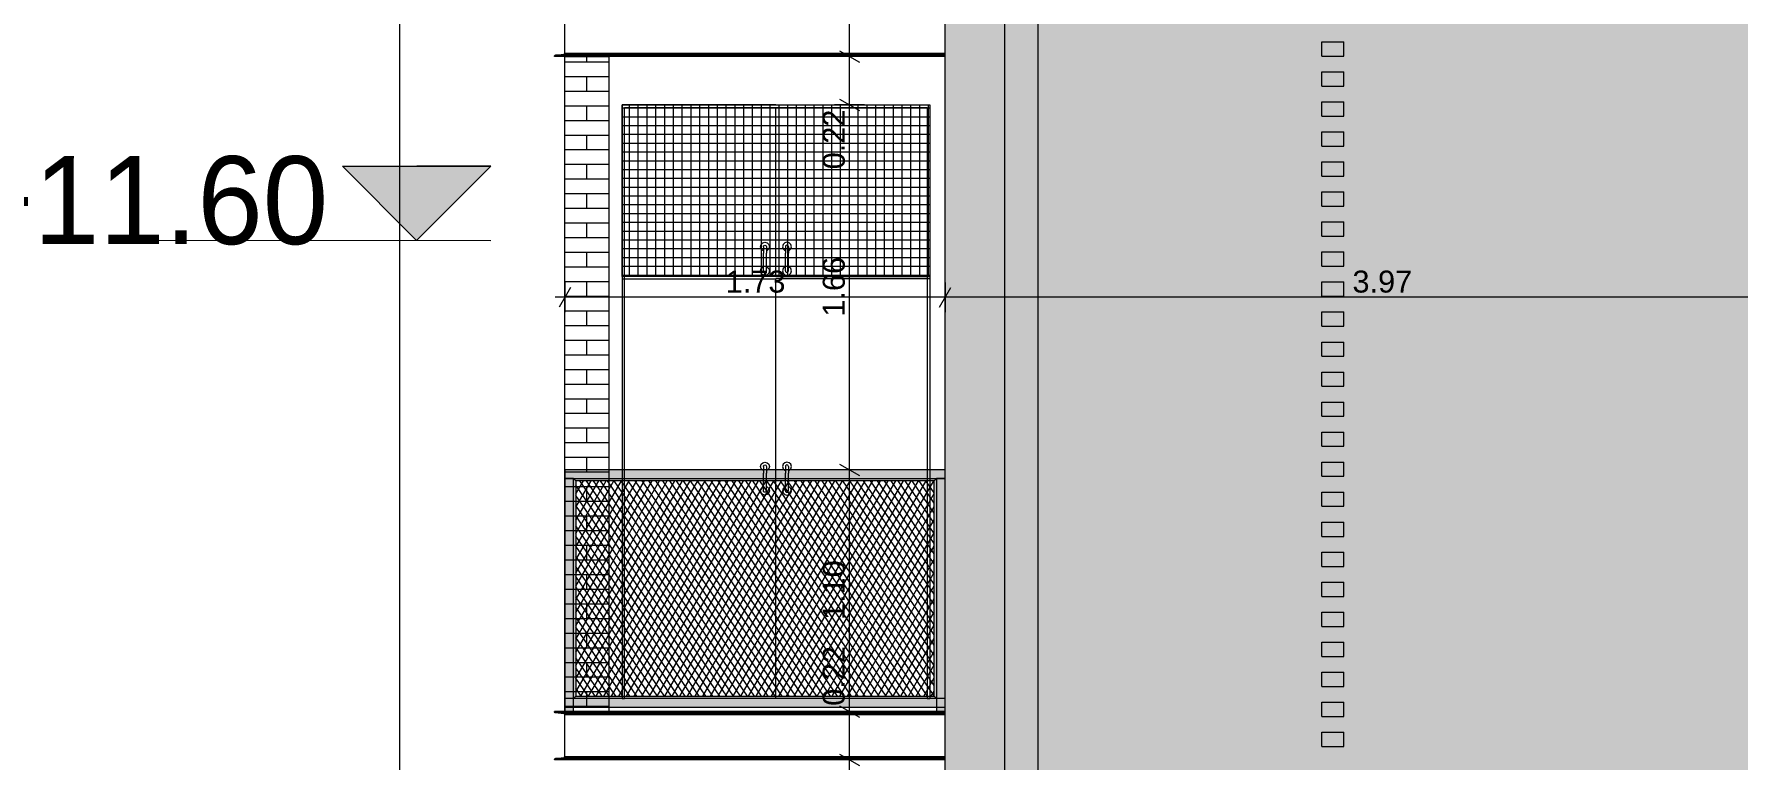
# Model space of a CAD drawing. Header units: millimetres. Extents: x 475206255 to 476720147, y 4620882299 to 4621447368.
# Drawn here: x 475420228 to 475427976, y 4621089827 to 4621093129 of the extents above; entities that cross this region are included whole.
import ezdxf

# ---------------------------------------------------------------- set-up
doc = ezdxf.new("R2010")
doc.units = ezdxf.units.MM
doc.header["$MEASUREMENT"] = 0
doc.set_wipeout_variables(frame=1)
doc.linetypes.add('Wipeout_Contour', pattern=[1000, 0, -1000])
for name, color, linetype, lineweight in [('0_Pen_No__1_Pen_No__250', 7, 'Continuous', 0), ('0_Pen_No__250_Pen_No__142', 142, 'Continuous', 0), ('Dimensioning - General_Pen_No__142', 142, 'Continuous', 0), ('New_2D Drafting - General_Pen_No__250', 7, 'Continuous', 0), ('New_2D Drafting - General_Pen_No__30_Pen_No__9_Pen_No__9_Pen_No__253', 252, 'Continuous', 0), ('New_2D Drafting - General_Pen_No__30_Pen_No__9_Pen_No__9_Pen_No__255', 255, 'Continuous', 0), ('New_2D Drafting - General_Pen_No__30_Pen_No__9_Pen_No__9_Pen_No__7', 7, 'Continuous', 0), ('New_2D Drafting - General_Pen_No__4', 7, 'Continuous', 0), ('New_2D Drafting - General_Pen_No__7', 7, 'Continuous', 0), ('New_reg_nak_Pen_No__7', 7, 'Continuous', 0), ('New_Structural - Bearing_Pen_No__1', 1, 'Continuous', 0), ('New_Structural - Bearing_Pen_No__250', 7, 'Continuous', 0), ('Structural - Bearing_Pen_No__7', 7, 'Continuous', 0), ('zoma_Pen_No__1_Pen_No__142', 142, 'Continuous', 0)]:
    doc.layers.add(name, color=color, linetype=linetype, lineweight=lineweight)
doc.layers.add('Dimensioning - General', color=7, linetype='Continuous')
doc.layers.add('New_2D Drafting - General_Pen_No__30_Pen_No__9_Pen_No__9', color=7, linetype='Continuous')
doc.layers.add('New_2D Drafting - General_Pen_No__254', color=7, linetype='Continuous', lineweight=0, true_color=0xcccccc)
doc.layers.add('New_2D Drafting - General_Pen_No__30_Pen_No__9_Pen_No__9_Pen_No__254', color=7, linetype='Continuous', lineweight=0, true_color=0xcccccc)
doc.styles.add('GENERATED_STYLE_2', font='arial.ttf')
doc.styles.add('GENERATED_STYLE_4', font='ACADMTAV.TTF')
doc.dimstyles.new('GENERATED_STYLE__1', dxfattribs={"dimtxt": 100, "dimasz": 68.640772, "dimexe": 0.18, "dimexo": 0.0625, "dimgap": 0, "dimtad": 1, "dimlfac": 0.001, "dimzin": 0, "dimdsep": 46, "dimtxsty": 'GENERATED_STYLE_2', "dimblk": 'ARROWHEAD_2', "dimblk1": 'ARROWHEAD_2', "dimblk2": 'ARROWHEAD_2', "dimcen": 0.09, "dimse1": 1, "dimse2": 1, "dimclrd": 142, "dimclre": 142, "dimclrt": 142, "dimadec": 0, "dimazin": 0, "dimtfac": 1, "dimtdec": 4, "dimtmove": 0, "dimatfit": 3, "dimfxl": 1, "dimtolj": 1, "dimtzin": 0, "dimarcsym": 0})
doc.dimstyles.new('GENERATED_STYLE__18', dxfattribs={"dimtxt": 100, "dimasz": 68.640772, "dimexe": 0.18, "dimexo": 0.0625, "dimgap": 0, "dimtad": 1, "dimtih": 1, "dimtoh": 1, "dimlfac": 0.001, "dimzin": 0, "dimdsep": 46, "dimtxsty": 'GENERATED_STYLE_2', "dimblk": 'ARROWHEAD_2', "dimblk1": 'ARROWHEAD_2', "dimblk2": 'ARROWHEAD_2', "dimcen": 0.09, "dimse1": 1, "dimse2": 1, "dimclrd": 142, "dimclre": 142, "dimclrt": 142, "dimadec": 0, "dimazin": 0, "dimtfac": 1, "dimtdec": 4, "dimtmove": 0, "dimatfit": 3, "dimfxl": 1, "dimtolj": 1, "dimtzin": 0, "dimarcsym": 0})

# ---------------------------------------------------------------- blocks, each defined once
blk = doc.blocks.new('*D2096', base_point=(475826095.8, 4621095193.2))
at = {"layer": 'Dimensioning - General_Pen_No__142', "color": 142, "linetype": 'Continuous', "lineweight": 0, "transparency": 16777216}
for p, q in [((475424397.4, 4621084968.4), (475424345.3, 4621084878.1)), ((475424371.4, 4621084991), (475424371.4, 4621084855.5)), ((475428316.1, 4621084878.1), (475428368.2, 4621084968.4)), ((475428342.1, 4621084991), (475428342.1, 4621084855.5)), ((475424371.4, 4621084923.2), (475424327.2, 4621084923.2)), ((475428342.1, 4621084923.2), (475424371.4, 4621084923.2))]:
    blk.add_line(p, q, dxfattribs=at)
at = {"layer": 'Dimensioning - General_Pen_No__142', "color": 142, "lineweight": 0, "transparency": 16777216, "insert": (475426223.3, 4621084943.2), "char_height": 100, "attachment_point": 7, "style": 'GENERATED_STYLE_2'}
blk.add_mtext('\\A1;{\\pql;\\fArial|b0|i0|c204|p0;\\W1.000000;3.97}', dxfattribs=at)
blk = doc.blocks.new('ARROWHEAD_2')
at = {"color": 0, "linetype": 'Continuous', "lineweight": 0}
for p, q in [((0, 0), (-1, 0)), ((-0.38, -0.66), (0.38, 0.66))]:
    blk.add_line(p, q, dxfattribs=at)
blk = doc.blocks.new('*D2115', base_point=(475826095.8, 4621095193.2))
at = {"layer": 'Dimensioning - General_Pen_No__142', "color": 142, "linetype": 'Continuous', "lineweight": 0, "transparency": 16777216}
for p, q in [((475423890.8, 4621089853.1), (475423981.1, 4621089801)), ((475424003.7, 4621089827), (475423868.2, 4621089827)), ((475423935.9, 4621089607.1), (475423935.9, 4621089827)), ((475424003.7, 4621089607.1), (475423868.2, 4621089607.1)), ((475423890.8, 4621089633.1), (475423981.1, 4621089581))]:
    blk.add_line(p, q, dxfattribs=at)
blk = doc.blocks.new('*D2116', base_point=(475826095.8, 4621095193.2))
at = {"layer": 'Dimensioning - General_Pen_No__142', "color": 142, "linetype": 'Continuous', "lineweight": 0, "transparency": 16777216}
for p, q in [((475423890.8, 4621090073.1), (475423981.1, 4621090021)), ((475424003.7, 4621090047), (475423868.2, 4621090047)), ((475423935.9, 4621089827), (475423935.9, 4621090047)), ((475423890.8, 4621089853.1), (475423981.1, 4621089801)), ((475424003.7, 4621089827), (475423868.2, 4621089827))]:
    blk.add_line(p, q, dxfattribs=at)
blk = doc.blocks.new('*D2117', base_point=(475826095.8, 4621095193.2))
at = {"layer": 'Dimensioning - General_Pen_No__142', "color": 142, "linetype": 'Continuous', "lineweight": 0, "transparency": 16777216}
for p, q in [((475423890.8, 4621091173.1), (475423981.1, 4621091121)), ((475424003.7, 4621091147.1), (475423868.2, 4621091147.1)), ((475423935.9, 4621090047), (475423935.9, 4621091147.1)), ((475423890.8, 4621090073.1), (475423981.1, 4621090021)), ((475424003.7, 4621090047), (475423868.2, 4621090047))]:
    blk.add_line(p, q, dxfattribs=at)
at = {"layer": 'Dimensioning - General_Pen_No__142', "color": 142, "lineweight": 0, "transparency": 16777216, "char_height": 100, "attachment_point": 7, "rotation": 90, "style": 'GENERATED_STYLE_2'}
for s, insert in [('\\A1;{\\pql;\\fArial|b0|i0|c204|p0;\\W1.000000;1.10}', (475423915.9, 4621090463.6)), ('\\A1;{\\pql;\\fArial|b0|i0|c204|p0;\\W1.000000;0.22}', (475423915.9, 4621090073.2))]:
    blk.add_mtext(s, dxfattribs=dict(at, insert=insert))
blk = doc.blocks.new('*D2118', base_point=(475826095.8, 4621095193.2))
at = {"layer": 'Dimensioning - General_Pen_No__142', "color": 142, "linetype": 'Continuous', "lineweight": 0, "transparency": 16777216}
for p, q in [((475424003.7, 4621092807.1), (475423868.2, 4621092807.1)), ((475423890.8, 4621092833.1), (475423981.1, 4621092781)), ((475423935.9, 4621091147.1), (475423935.9, 4621092807.1)), ((475423890.8, 4621091173.1), (475423981.1, 4621091121)), ((475424003.7, 4621091147.1), (475423868.2, 4621091147.1))]:
    blk.add_line(p, q, dxfattribs=at)
at = {"layer": 'Dimensioning - General_Pen_No__142', "color": 142, "lineweight": 0, "transparency": 16777216, "char_height": 100, "attachment_point": 7, "rotation": 90, "style": 'GENERATED_STYLE_2'}
for s, insert in [('\\A1;{\\pql;\\fArial|b0|i0|c204|p0;\\W1.000000;0.22}', (475423915.9, 4621092514)), ('\\A1;{\\pql;\\fArial|b0|i0|c204|p0;\\W1.000000;1.66}', (475423915.9, 4621091843.6))]:
    blk.add_mtext(s, dxfattribs=dict(at, insert=insert))
blk = doc.blocks.new('*D2119', base_point=(475826095.8, 4621095193.2))
at = {"layer": 'Dimensioning - General_Pen_No__142', "color": 142, "linetype": 'Continuous', "lineweight": 0, "transparency": 16777216}
for p, q in [((475424003.7, 4621093027), (475423868.2, 4621093027)), ((475423890.8, 4621093053.1), (475423981.1, 4621093001)), ((475423935.9, 4621092807.1), (475423935.9, 4621093027)), ((475424003.7, 4621092807.1), (475423868.2, 4621092807.1)), ((475423890.8, 4621092833.1), (475423981.1, 4621092781))]:
    blk.add_line(p, q, dxfattribs=at)
blk = doc.blocks.new('*D2120', base_point=(475826095.8, 4621095193.2))
at = {"layer": 'Dimensioning - General_Pen_No__142', "color": 142, "linetype": 'Continuous', "lineweight": 0, "transparency": 16777216}
for p, q in [((475424003.7, 4621094347.1), (475423868.2, 4621094347.1)), ((475423890.8, 4621094373.1), (475423981.1, 4621094321)), ((475423935.9, 4621093027), (475423935.9, 4621094347.1)), ((475424003.7, 4621093027), (475423868.2, 4621093027)), ((475423890.8, 4621093053.1), (475423981.1, 4621093001))]:
    blk.add_line(p, q, dxfattribs=at)
at = {"layer": 'Dimensioning - General_Pen_No__142', "color": 142, "lineweight": 0, "transparency": 16777216, "insert": (475423915.9, 4621093553.6), "char_height": 100, "attachment_point": 7, "rotation": 90, "style": 'GENERATED_STYLE_2'}
blk.add_mtext('\\A1;{\\pql;\\fArial|b0|i0|c204|p0;\\W1.000000;1.32}', dxfattribs=at)
blk = doc.blocks.new('*D2254', base_point=(475826095.8, 4621095193.2))
at = {"layer": 'Dimensioning - General_Pen_No__142', "color": 142, "linetype": 'Continuous', "lineweight": 0, "transparency": 16777216}
for p, q in [((475424345.3, 4621091886.8), (475424397.4, 4621091977.1)), ((475424371.4, 4621091999.6), (475424371.4, 4621091864.2)), ((475428342.1, 4621091931.9), (475424371.4, 4621091931.9)), ((475428316.1, 4621091886.8), (475428368.2, 4621091977.1)), ((475428342.1, 4621091999.6), (475428342.1, 4621091864.2))]:
    blk.add_line(p, q, dxfattribs=at)
at = {"layer": 'Dimensioning - General_Pen_No__142', "color": 142, "lineweight": 0, "transparency": 16777216, "insert": (475426223.3, 4621091951.9), "char_height": 100, "attachment_point": 7, "style": 'GENERATED_STYLE_2'}
blk.add_mtext('\\A1;{\\pql;\\fArial|b0|i0|c204|p0;\\W1.000000;3.97}', dxfattribs=at)
blk = doc.blocks.new('*D2255', base_point=(475826095.8, 4621095193.2))
at = {"layer": 'Dimensioning - General_Pen_No__142', "color": 142, "linetype": 'Continuous', "lineweight": 0, "transparency": 16777216}
for p, q in [((475422641.7, 4621091931.9), (475422597.5, 4621091931.9)), ((475422667.8, 4621091977.1), (475422615.6, 4621091886.8)), ((475422641.7, 4621091999.6), (475422641.7, 4621091864.2)), ((475424371.4, 4621091931.9), (475422641.7, 4621091931.9)), ((475424345.3, 4621091886.8), (475424397.4, 4621091977.1)), ((475424371.4, 4621091999.6), (475424371.4, 4621091864.2))]:
    blk.add_line(p, q, dxfattribs=at)
at = {"layer": 'Dimensioning - General_Pen_No__142', "color": 142, "lineweight": 0, "transparency": 16777216, "insert": (475423373.1, 4621091951.9), "char_height": 100, "attachment_point": 7, "style": 'GENERATED_STYLE_2'}
blk.add_mtext('\\A1;{\\pql;\\fArial|b0|i0|c204|p0;\\W1.000000;1.73}', dxfattribs=at)

msp = doc.modelspace()

# ---------------------------------------------------------------- hatches: boundary and pattern name
at = {"layer": '0_Pen_No__250_Pen_No__142', "linetype": 'Continuous', "lineweight": 0}
msp.add_hatch(color=142, dxfattribs=at).paths.add_polyline_path([(475421967.792, 4621092190.916), (475421630.264, 4621092528.61), (475422305.486, 4621092528.445)])
at = {"layer": 'New_2D Drafting - General_Pen_No__254', "linetype": 'Continuous', "lineweight": 0, "true_color": 0xcccccc}
h = msp.add_hatch(dxfattribs=at)
h.set_pattern_fill('GRID_100X100', color=254, style=0, pattern_type=2)
h.set_pattern_definition([(0, (475826095.757, 4621095193.19), (0, 40), []), (90, (475826095.757, 4621095193.19), (-40, 0), [])])
h.paths.add_polyline_path([(475424301.681, 4621092027.057), (475422901.681, 4621092027.057), (475422901.681, 4621092807.057), (475424301.681, 4621092807.057)])
at = {"layer": 'New_2D Drafting - General_Pen_No__30_Pen_No__9_Pen_No__9_Pen_No__254', "linetype": 'Continuous', "lineweight": 0, "true_color": 0xcccccc}
h = msp.add_hatch(dxfattribs=at)
h.set_pattern_fill('BRICK___RUNNING_BOND', color=254, style=0, pattern_type=2)
h.set_pattern_definition([(0, (475432041.68, 4621091916.26), (0, 66.64), []), (90, (475432041.68, 4621091916.26), (-244.8, 0), [66.64, -66.64]), (90, (475432164.08, 4621091982.9), (-244.8, 0), [66.64, -66.64])])
h.paths.add_polyline_path([(475424371.373, 4621096906.641), (475439711.81, 4621096906.638), (475439711.82, 4621083607.048), (475424371.373, 4621083607.048)])
h.paths.add_polyline_path([(475429041.371, 4621086207.044), (475430641.371, 4621086207.044), (475430641.371, 4621084607.044), (475429041.371, 4621084607.044)], flags=0)
h.paths.add_polyline_path([(475428342.137, 4621092607.044), (475428342.137, 4621091007.044), (475429242.137, 4621091007.044), (475429242.137, 4621092607.044)], flags=0)
h.paths.add_polyline_path([(475428342.137, 4621094207.044), (475428342.137, 4621095807.045), (475429242.137, 4621095807.045), (475429242.137, 4621094207.044)], flags=0)
h.paths.add_polyline_path([(475428342.137, 4621089407.044), (475428342.137, 4621087807.044), (475429242.137, 4621087807.044), (475429242.137, 4621089407.044)], flags=0)
h.paths.add_polyline_path([(475435231.675, 4621093027.05), (475435231.675, 4621090047.084), (475433591.204, 4621090047.084), (475433591.204, 4621090607.044), (475434991.204, 4621090607.044), (475434991.204, 4621092607.044), (475432691.204, 4621092607.044), (475432691.204, 4621090047.084), (475431441.676, 4621090047.084), (475431441.676, 4621089827.05), (475435231.675, 4621089827.05), (475435231.675, 4621086847.05), (475433591.204, 4621086847.05), (475433591.204, 4621087407.044), (475434991.204, 4621087407.044), (475434991.204, 4621089407.044), (475433591.204, 4621089407.044), (475432691.204, 4621089407.044), (475432691.204, 4621086847.05), (475431441.676, 4621086847.05), (475431441.676, 4621086627.05), (475436041.675, 4621086627.05), (475436041.675, 4621086847.05), (475436041.675, 4621089827.05), (475436041.675, 4621090047.084), (475436041.675, 4621096447.05), (475435231.675, 4621096447.05), (475431441.676, 4621096447.05), (475431441.676, 4621096227.05), (475435231.675, 4621096227.05), (475435231.675, 4621093247.084), (475433591.204, 4621093247.084), (475433591.204, 4621093807.044), (475434991.204, 4621093807.044), (475434991.204, 4621095807.044), (475432691.204, 4621095807.044), (475432691.204, 4621093807.044), (475432691.204, 4621093247.084), (475431441.676, 4621093247.084), (475431441.676, 4621093027.05)], flags=0)
h.paths.add_polyline_path([(475434441.816, 4621084607.045), (475434441.816, 4621086207.044), (475432841.816, 4621086207.044), (475432841.816, 4621084607.045)], flags=0)
at = {"layer": 'New_2D Drafting - General_Pen_No__30_Pen_No__9_Pen_No__9_Pen_No__255', "linetype": 'Continuous', "lineweight": 0}
for points in [[(475424791.811, 4621081469.989), (475424641.811, 4621081448.515), (475424641.811, 4621096207.07), (475424791.811, 4621096207.07)], [(475424331.367, 4621090107.057), (475424321.367, 4621090117.057), (475424321.367, 4621091097.058), (475424331.367, 4621091107.058)], [(475424331.367, 4621090047.057), (475424371.373, 4621090047.057), (475424371.373, 4621091107.058), (475424331.367, 4621091107.058)]]:
    msp.add_hatch(color=255, dxfattribs=at).paths.add_polyline_path(points)

# ---------------------------------------------------------------- linework, layer by layer
at = {"layer": '0_Pen_No__1_Pen_No__250', "color": 7, "linetype": 'Continuous', "lineweight": 0, "flags": 128}
for points in [[(475421967.792, 4621092190.916), (475421630.264, 4621092528.61), (475421967.875, 4621092528.527)], [(475421967.792, 4621092190.916), (475422305.486, 4621092528.445), (475421967.875, 4621092528.527)], [(475420705.403, 4621092191.224), (475422305.403, 4621092190.834)]]:
    msp.add_lwpolyline(points, dxfattribs=at)
at = {"layer": '0_Pen_No__250_Pen_No__142', "color": 142, "linetype": 'Continuous', "lineweight": 0, "flags": 128}
msp.add_lwpolyline([(475421967.792, 4621092190.916), (475421630.264, 4621092528.61), (475422305.486, 4621092528.445)], close=True, dxfattribs=at)
at = {"layer": 'New_2D Drafting - General_Pen_No__250', "color": 7, "linetype": 'Continuous', "lineweight": 0, "flags": 128}
msp.add_lwpolyline([(475424301.681, 4621092027.057), (475422901.681, 4621092027.057), (475422901.681, 4621092807.057), (475424301.681, 4621092807.057)], close=True, dxfattribs=at)
at = {"layer": 'New_2D Drafting - General_Pen_No__30_Pen_No__9_Pen_No__9_Pen_No__7', "color": 7, "linetype": 'Continuous', "lineweight": 0, "flags": 128}
for points in [[(475424371.373, 4621096906.641), (475439711.81, 4621096906.638), (475439711.82, 4621083607.048), (475424371.373, 4621083607.048)], [(475424791.811, 4621081469.989), (475424641.811, 4621081448.515), (475424641.811, 4621096207.07), (475424791.811, 4621096207.07)], [(475424331.367, 4621090107.057), (475424321.367, 4621090117.057), (475424321.367, 4621091097.058), (475424331.367, 4621091107.058)], [(475424331.367, 4621090047.057), (475424371.373, 4621090047.057), (475424371.373, 4621091107.058), (475424331.367, 4621091107.058)]]:
    msp.add_lwpolyline(points, close=True, dxfattribs=at)
at = {"layer": 'New_reg_nak_Pen_No__7', "color": 7, "linetype": 'Continuous', "lineweight": 0}
msp.add_line((475422641.423, 4621089827.057), (475422595.097, 4621089827.057), dxfattribs=at)
at = {"layer": 'New_Structural - Bearing_Pen_No__1', "color": 1, "linetype": 'Continuous', "lineweight": 0}
msp.add_line((475421889.918, 4621101491.2), (475421889.918, 4621074759.874), dxfattribs=at)
at = {"layer": 'New_Structural - Bearing_Pen_No__250', "color": 7, "linetype": 'Continuous', "lineweight": 0}
for p, q in [((475426084.569, 4621093093.585), (475426184.241, 4621093093.585)), ((475426084.569, 4621093028.585), (475426084.569, 4621093093.585)), ((475426184.241, 4621093028.585), (475426184.241, 4621093093.585)), ((475426084.569, 4621093028.585), (475426184.241, 4621093028.585)), ((475426084.569, 4621092957.068), (475426184.241, 4621092957.068)), ((475426084.569, 4621092892.068), (475426084.569, 4621092957.068)), ((475426184.241, 4621092892.068), (475426184.241, 4621092957.068)), ((475426084.569, 4621092892.068), (475426184.241, 4621092892.068)), ((475423601.681, 4621092807.057), (475422901.681, 4621092807.057)), ((475422901.681, 4621092807.057), (475422901.681, 4621092027.057)), ((475422913.681, 4621092795.057), (475424289.681, 4621092795.057)), ((475422913.681, 4621092027.057), (475422913.681, 4621092795.057)), ((475423601.681, 4621092807.057), (475424301.681, 4621092807.057)), ((475423601.681, 4621092027.057), (475423601.681, 4621092795.057)), ((475424289.681, 4621092795.057), (475424289.681, 4621092027.057)), ((475424301.681, 4621092807.057), (475424301.681, 4621092027.057)), ((475426084.569, 4621092820.55), (475426184.241, 4621092820.55)), ((475426084.569, 4621092755.55), (475426084.569, 4621092820.55)), ((475426184.241, 4621092755.55), (475426184.241, 4621092820.55)), ((475426084.569, 4621092755.55), (475426184.241, 4621092755.55)), ((475426084.569, 4621092684.033), (475426184.241, 4621092684.033)), ((475426084.569, 4621092619.033), (475426084.569, 4621092684.033)), ((475426184.241, 4621092619.033), (475426184.241, 4621092684.033)), ((475426084.569, 4621092619.033), (475426184.241, 4621092619.033)), ((475426084.569, 4621092547.516), (475426184.241, 4621092547.516)), ((475426084.569, 4621092482.516), (475426084.569, 4621092547.516)), ((475426184.241, 4621092482.516), (475426184.241, 4621092547.516)), ((475426084.569, 4621092482.516), (475426184.241, 4621092482.516)), ((475426084.569, 4621092410.999), (475426184.241, 4621092410.999)), ((475426084.569, 4621092345.999), (475426084.569, 4621092410.999)), ((475426184.241, 4621092345.999), (475426184.241, 4621092410.999)), ((475426084.569, 4621092345.999), (475426184.241, 4621092345.999)), ((475426084.569, 4621092274.481), (475426184.241, 4621092274.481)), ((475426084.569, 4621092209.481), (475426084.569, 4621092274.481)), ((475426184.241, 4621092209.481), (475426184.241, 4621092274.481)), ((475423531.681, 4621092162.057), (475423534.36, 4621092172.057)), ((475423534.36, 4621092152.057), (475423531.681, 4621092162.057)), ((475423534.36, 4621092172.057), (475423541.681, 4621092179.377)), ((475423541.681, 4621092179.377), (475423551.681, 4621092182.057)), ((475423544.681, 4621092162.057), (475423545.619, 4621092165.557)), ((475423544.681, 4621092162.057), (475423544.681, 4621092158.038)), ((475423544.681, 4621092158.038), (475423544.681, 4621092147.057)), ((475423545.619, 4621092165.557), (475423548.181, 4621092168.119)), ((475423548.181, 4621092168.119), (475423551.681, 4621092169.057)), ((475423551.681, 4621092182.057), (475423561.681, 4621092179.377)), ((475423551.681, 4621092169.057), (475423555.181, 4621092168.119)), ((475423555.181, 4621092168.119), (475423557.743, 4621092165.557)), ((475423557.743, 4621092165.557), (475423558.681, 4621092162.057)), ((475423558.681, 4621092162.057), (475423558.681, 4621092158.038)), ((475423558.681, 4621092158.038), (475423558.681, 4621092147.057)), ((475423561.681, 4621092179.377), (475423569.001, 4621092172.057)), ((475423569.001, 4621092172.057), (475423571.681, 4621092162.057)), ((475423571.681, 4621092162.057), (475423569.001, 4621092152.057)), ((475423634.36, 4621092172.057), (475423631.681, 4621092162.057)), ((475423631.681, 4621092162.057), (475423634.36, 4621092152.057)), ((475423641.681, 4621092179.377), (475423634.36, 4621092172.057)), ((475423651.681, 4621092182.057), (475423641.681, 4621092179.377)), ((475423645.619, 4621092165.557), (475423644.681, 4621092162.057)), ((475423644.681, 4621092162.057), (475423644.681, 4621092158.038)), ((475423644.681, 4621092158.038), (475423644.681, 4621092147.057)), ((475423648.181, 4621092168.119), (475423645.619, 4621092165.557)), ((475423651.681, 4621092169.057), (475423648.181, 4621092168.119)), ((475423661.681, 4621092179.377), (475423651.681, 4621092182.057)), ((475423655.181, 4621092168.119), (475423651.681, 4621092169.057)), ((475423657.743, 4621092165.557), (475423655.181, 4621092168.119)), ((475423658.681, 4621092162.057), (475423657.743, 4621092165.557)), ((475423658.681, 4621092162.057), (475423658.681, 4621092158.038)), ((475423658.681, 4621092158.038), (475423658.681, 4621092147.057)), ((475423669.001, 4621092172.057), (475423661.681, 4621092179.377)), ((475423671.681, 4621092162.057), (475423669.001, 4621092172.057)), ((475423669.001, 4621092152.057), (475423671.681, 4621092162.057)), ((475426084.569, 4621092209.481), (475426184.241, 4621092209.481)), ((475423541.681, 4621092144.736), (475423534.36, 4621092152.057)), ((475423544.681, 4621092143.932), (475423541.681, 4621092144.736)), ((475423544.681, 4621092147.057), (475423544.681, 4621092132.057)), ((475423544.681, 4621092082.057), (475423544.681, 4621092132.057)), ((475423544.681, 4621092067.057), (475423544.681, 4621092082.057)), ((475423558.681, 4621092147.057), (475423558.681, 4621092132.057)), ((475423561.681, 4621092144.736), (475423558.681, 4621092143.932)), ((475423558.681, 4621092082.057), (475423558.681, 4621092132.057)), ((475423558.681, 4621092067.057), (475423558.681, 4621092082.057)), ((475423569.001, 4621092152.057), (475423561.681, 4621092144.736)), ((475423634.36, 4621092152.057), (475423641.681, 4621092144.736)), ((475423641.681, 4621092144.736), (475423644.681, 4621092143.932)), ((475423644.681, 4621092147.057), (475423644.681, 4621092132.057)), ((475423644.681, 4621092082.057), (475423644.681, 4621092132.057)), ((475423644.681, 4621092067.057), (475423644.681, 4621092082.057)), ((475423658.681, 4621092147.057), (475423658.681, 4621092132.057)), ((475423658.681, 4621092143.932), (475423661.681, 4621092144.736)), ((475423658.681, 4621092082.057), (475423658.681, 4621092132.057)), ((475423658.681, 4621092067.057), (475423658.681, 4621092082.057)), ((475423661.681, 4621092144.736), (475423669.001, 4621092152.057)), ((475426084.569, 4621092137.964), (475426184.241, 4621092137.964)), ((475426084.569, 4621092072.964), (475426084.569, 4621092137.964)), ((475426184.241, 4621092072.964), (475426184.241, 4621092137.964)), ((475423601.681, 4621092027.057), (475422901.681, 4621092027.057)), ((475422901.681, 4621092027.057), (475422901.681, 4621090107.057)), ((475422901.681, 4621092015.057), (475423601.681, 4621092015.057)), ((475422913.681, 4621090107.057), (475422913.681, 4621092027.057)), ((475423531.681, 4621092052.057), (475423534.36, 4621092062.057)), ((475423534.36, 4621092042.057), (475423531.681, 4621092052.057)), ((475423534.36, 4621092062.057), (475423541.681, 4621092069.377)), ((475423541.681, 4621092034.736), (475423534.36, 4621092042.057)), ((475423541.681, 4621092069.377), (475423544.681, 4621092070.181)), ((475423551.681, 4621092032.057), (475423541.681, 4621092034.736)), ((475423544.681, 4621092056.076), (475423544.681, 4621092067.057)), ((475423544.681, 4621092052.057), (475423544.681, 4621092056.076)), ((475423545.619, 4621092048.557), (475423544.681, 4621092052.057)), ((475423548.181, 4621092045.995), (475423545.619, 4621092048.557)), ((475423551.681, 4621092045.057), (475423548.181, 4621092045.995)), ((475423555.181, 4621092045.995), (475423551.681, 4621092045.057)), ((475423561.681, 4621092034.736), (475423551.681, 4621092032.057)), ((475423557.743, 4621092048.557), (475423555.181, 4621092045.995)), ((475423558.681, 4621092052.057), (475423557.743, 4621092048.557)), ((475423558.681, 4621092070.181), (475423561.681, 4621092069.377)), ((475423558.681, 4621092056.076), (475423558.681, 4621092067.057)), ((475423558.681, 4621092052.057), (475423558.681, 4621092056.076)), ((475423561.681, 4621092069.377), (475423569.001, 4621092062.057)), ((475423569.001, 4621092042.057), (475423561.681, 4621092034.736)), ((475423569.001, 4621092062.057), (475423571.681, 4621092052.057)), ((475423571.681, 4621092052.057), (475423569.001, 4621092042.057)), ((475423601.681, 4621092027.057), (475424301.681, 4621092027.057)), ((475423601.681, 4621090107.057), (475423601.681, 4621092015.057)), ((475424301.681, 4621092015.057), (475423601.681, 4621092015.057)), ((475423634.36, 4621092062.057), (475423631.681, 4621092052.057)), ((475423631.681, 4621092052.057), (475423634.36, 4621092042.057)), ((475423641.681, 4621092069.377), (475423634.36, 4621092062.057)), ((475423634.36, 4621092042.057), (475423641.681, 4621092034.736)), ((475423644.681, 4621092070.181), (475423641.681, 4621092069.377)), ((475423641.681, 4621092034.736), (475423651.681, 4621092032.057)), ((475423644.681, 4621092056.076), (475423644.681, 4621092067.057)), ((475423644.681, 4621092052.057), (475423644.681, 4621092056.076)), ((475423644.681, 4621092052.057), (475423645.619, 4621092048.557)), ((475423645.619, 4621092048.557), (475423648.181, 4621092045.995)), ((475423648.181, 4621092045.995), (475423651.681, 4621092045.057)), ((475423651.681, 4621092045.057), (475423655.181, 4621092045.995)), ((475423651.681, 4621092032.057), (475423661.681, 4621092034.736)), ((475423655.181, 4621092045.995), (475423657.743, 4621092048.557)), ((475423657.743, 4621092048.557), (475423658.681, 4621092052.057)), ((475423661.681, 4621092069.377), (475423658.681, 4621092070.181)), ((475423658.681, 4621092056.076), (475423658.681, 4621092067.057)), ((475423658.681, 4621092052.057), (475423658.681, 4621092056.076)), ((475423669.001, 4621092062.057), (475423661.681, 4621092069.377)), ((475423661.681, 4621092034.736), (475423669.001, 4621092042.057)), ((475423671.681, 4621092052.057), (475423669.001, 4621092062.057)), ((475423669.001, 4621092042.057), (475423671.681, 4621092052.057)), ((475424289.681, 4621092027.057), (475424289.681, 4621090107.057)), ((475424289.681, 4621092027.057), (475424301.681, 4621092027.057)), ((475424301.681, 4621092027.057), (475424301.681, 4621090107.057)), ((475426084.569, 4621092072.964), (475426184.241, 4621092072.964)), ((475426084.569, 4621092001.447), (475426184.241, 4621092001.447)), ((475426084.569, 4621091936.447), (475426084.569, 4621092001.447)), ((475426184.241, 4621091936.447), (475426184.241, 4621092001.447)), ((475426084.569, 4621091936.447), (475426184.241, 4621091936.447)), ((475426084.569, 4621091864.929), (475426184.241, 4621091864.929)), ((475426084.569, 4621091799.929), (475426084.569, 4621091864.929)), ((475426184.241, 4621091799.929), (475426184.241, 4621091864.929)), ((475426084.569, 4621091799.929), (475426184.241, 4621091799.929)), ((475426084.569, 4621091728.412), (475426184.241, 4621091728.412)), ((475426084.569, 4621091663.412), (475426084.569, 4621091728.412)), ((475426184.241, 4621091663.412), (475426184.241, 4621091728.412)), ((475426084.569, 4621091663.412), (475426184.241, 4621091663.412)), ((475426084.569, 4621091591.895), (475426184.241, 4621091591.895)), ((475426084.569, 4621091526.895), (475426084.569, 4621091591.895)), ((475426184.241, 4621091526.895), (475426184.241, 4621091591.895)), ((475426084.569, 4621091526.895), (475426184.241, 4621091526.895)), ((475426084.569, 4621091455.378), (475426184.241, 4621091455.378)), ((475426084.569, 4621091390.378), (475426084.569, 4621091455.378)), ((475426084.569, 4621091390.378), (475426184.241, 4621091390.378)), ((475426184.241, 4621091390.378), (475426184.241, 4621091455.378)), ((475426084.569, 4621091318.86), (475426184.241, 4621091318.86)), ((475426084.569, 4621091253.86), (475426084.569, 4621091318.86)), ((475426184.241, 4621091253.86), (475426184.241, 4621091318.86)), ((475426084.569, 4621091253.86), (475426184.241, 4621091253.86)), ((475423531.681, 4621091162.057), (475423534.36, 4621091172.057)), ((475423534.36, 4621091152.057), (475423531.681, 4621091162.057)), ((475423534.36, 4621091172.057), (475423541.681, 4621091179.377)), ((475423541.681, 4621091144.736), (475423534.36, 4621091152.057)), ((475423541.681, 4621091179.377), (475423551.681, 4621091182.057)), ((475423544.681, 4621091162.057), (475423545.619, 4621091165.557)), ((475423544.681, 4621091162.057), (475423544.681, 4621091158.038)), ((475423544.681, 4621091158.038), (475423544.681, 4621091147.057)), ((475423545.619, 4621091165.557), (475423548.181, 4621091168.119)), ((475423548.181, 4621091168.119), (475423551.681, 4621091169.057)), ((475423551.681, 4621091182.057), (475423561.681, 4621091179.377)), ((475423551.681, 4621091169.057), (475423555.181, 4621091168.119)), ((475423555.181, 4621091168.119), (475423557.743, 4621091165.557)), ((475423557.743, 4621091165.557), (475423558.681, 4621091162.057)), ((475423558.681, 4621091162.057), (475423558.681, 4621091158.038)), ((475423558.681, 4621091158.038), (475423558.681, 4621091147.057)), ((475423561.681, 4621091179.377), (475423569.001, 4621091172.057)), ((475423569.001, 4621091152.057), (475423561.681, 4621091144.736)), ((475423569.001, 4621091172.057), (475423571.681, 4621091162.057)), ((475423571.681, 4621091162.057), (475423569.001, 4621091152.057)), ((475423634.36, 4621091172.057), (475423631.681, 4621091162.057)), ((475423631.681, 4621091162.057), (475423634.36, 4621091152.057)), ((475423641.681, 4621091179.377), (475423634.36, 4621091172.057)), ((475423634.36, 4621091152.057), (475423641.681, 4621091144.736)), ((475423651.681, 4621091182.057), (475423641.681, 4621091179.377)), ((475423645.619, 4621091165.557), (475423644.681, 4621091162.057)), ((475423644.681, 4621091162.057), (475423644.681, 4621091158.038)), ((475423644.681, 4621091158.038), (475423644.681, 4621091147.057)), ((475423648.181, 4621091168.119), (475423645.619, 4621091165.557)), ((475423651.681, 4621091169.057), (475423648.181, 4621091168.119)), ((475423661.681, 4621091179.377), (475423651.681, 4621091182.057)), ((475423655.181, 4621091168.119), (475423651.681, 4621091169.057)), ((475423657.743, 4621091165.557), (475423655.181, 4621091168.119)), ((475423658.681, 4621091162.057), (475423657.743, 4621091165.557)), ((475423658.681, 4621091162.057), (475423658.681, 4621091158.038)), ((475423658.681, 4621091158.038), (475423658.681, 4621091147.057)), ((475423669.001, 4621091172.057), (475423661.681, 4621091179.377)), ((475423661.681, 4621091144.736), (475423669.001, 4621091152.057)), ((475423671.681, 4621091162.057), (475423669.001, 4621091172.057)), ((475423669.001, 4621091152.057), (475423671.681, 4621091162.057)), ((475426084.569, 4621091182.343), (475426184.241, 4621091182.343)), ((475426084.569, 4621091117.343), (475426084.569, 4621091182.343)), ((475426184.241, 4621091117.343), (475426184.241, 4621091182.343)), ((475423544.681, 4621091143.932), (475423541.681, 4621091144.736)), ((475423544.681, 4621091147.057), (475423544.681, 4621091132.057)), ((475423544.681, 4621091082.057), (475423544.681, 4621091132.057)), ((475423544.681, 4621091067.057), (475423544.681, 4621091082.057)), ((475423558.681, 4621091147.057), (475423558.681, 4621091132.057)), ((475423561.681, 4621091144.736), (475423558.681, 4621091143.932)), ((475423558.681, 4621091082.057), (475423558.681, 4621091132.057)), ((475423558.681, 4621091067.057), (475423558.681, 4621091082.057)), ((475423641.681, 4621091144.736), (475423644.681, 4621091143.932)), ((475423644.681, 4621091147.057), (475423644.681, 4621091132.057)), ((475423644.681, 4621091082.057), (475423644.681, 4621091132.057)), ((475423644.681, 4621091067.057), (475423644.681, 4621091082.057)), ((475423658.681, 4621091147.057), (475423658.681, 4621091132.057)), ((475423658.681, 4621091143.932), (475423661.681, 4621091144.736)), ((475423658.681, 4621091082.057), (475423658.681, 4621091132.057)), ((475423658.681, 4621091067.057), (475423658.681, 4621091082.057)), ((475426084.569, 4621091117.343), (475426184.241, 4621091117.343)), ((475423531.681, 4621091052.057), (475423534.36, 4621091062.057)), ((475423534.36, 4621091042.057), (475423531.681, 4621091052.057)), ((475423534.36, 4621091062.057), (475423541.681, 4621091069.377)), ((475423541.681, 4621091034.736), (475423534.36, 4621091042.057)), ((475423541.681, 4621091069.377), (475423544.681, 4621091070.181)), ((475423551.681, 4621091032.057), (475423541.681, 4621091034.736)), ((475423544.681, 4621091056.076), (475423544.681, 4621091067.057)), ((475423544.681, 4621091052.057), (475423544.681, 4621091056.076)), ((475423545.619, 4621091048.557), (475423544.681, 4621091052.057)), ((475423548.181, 4621091045.995), (475423545.619, 4621091048.557)), ((475423551.681, 4621091045.057), (475423548.181, 4621091045.995)), ((475423555.181, 4621091045.995), (475423551.681, 4621091045.057)), ((475423561.681, 4621091034.736), (475423551.681, 4621091032.057)), ((475423557.743, 4621091048.557), (475423555.181, 4621091045.995)), ((475423558.681, 4621091052.057), (475423557.743, 4621091048.557)), ((475423558.681, 4621091070.181), (475423561.681, 4621091069.377)), ((475423558.681, 4621091056.076), (475423558.681, 4621091067.057)), ((475423558.681, 4621091052.057), (475423558.681, 4621091056.076)), ((475423561.681, 4621091069.377), (475423569.001, 4621091062.057)), ((475423569.001, 4621091042.057), (475423561.681, 4621091034.736)), ((475423569.001, 4621091062.057), (475423571.681, 4621091052.057)), ((475423571.681, 4621091052.057), (475423569.001, 4621091042.057)), ((475423634.36, 4621091062.057), (475423631.681, 4621091052.057)), ((475423631.681, 4621091052.057), (475423634.36, 4621091042.057)), ((475423641.681, 4621091069.377), (475423634.36, 4621091062.057)), ((475423634.36, 4621091042.057), (475423641.681, 4621091034.736)), ((475423644.681, 4621091070.181), (475423641.681, 4621091069.377)), ((475423641.681, 4621091034.736), (475423651.681, 4621091032.057)), ((475423644.681, 4621091056.076), (475423644.681, 4621091067.057)), ((475423644.681, 4621091052.057), (475423644.681, 4621091056.076)), ((475423644.681, 4621091052.057), (475423645.619, 4621091048.557)), ((475423645.619, 4621091048.557), (475423648.181, 4621091045.995)), ((475423648.181, 4621091045.995), (475423651.681, 4621091045.057)), ((475423651.681, 4621091045.057), (475423655.181, 4621091045.995)), ((475423651.681, 4621091032.057), (475423661.681, 4621091034.736)), ((475423655.181, 4621091045.995), (475423657.743, 4621091048.557)), ((475423657.743, 4621091048.557), (475423658.681, 4621091052.057)), ((475423661.681, 4621091069.377), (475423658.681, 4621091070.181)), ((475423658.681, 4621091056.076), (475423658.681, 4621091067.057)), ((475423658.681, 4621091052.057), (475423658.681, 4621091056.076)), ((475423669.001, 4621091062.057), (475423661.681, 4621091069.377)), ((475423661.681, 4621091034.736), (475423669.001, 4621091042.057)), ((475423671.681, 4621091052.057), (475423669.001, 4621091062.057)), ((475423669.001, 4621091042.057), (475423671.681, 4621091052.057)), ((475426084.569, 4621091045.826), (475426184.241, 4621091045.826)), ((475426084.569, 4621090980.826), (475426084.569, 4621091045.826)), ((475426184.241, 4621090980.826), (475426184.241, 4621091045.826)), ((475426084.569, 4621090980.826), (475426184.241, 4621090980.826)), ((475426084.569, 4621090909.309), (475426184.241, 4621090909.309)), ((475426084.569, 4621090844.309), (475426084.569, 4621090909.309)), ((475426084.569, 4621090844.309), (475426184.241, 4621090844.309)), ((475426184.241, 4621090844.309), (475426184.241, 4621090909.309)), ((475426084.569, 4621090772.791), (475426184.241, 4621090772.791)), ((475426084.569, 4621090707.791), (475426084.569, 4621090772.791)), ((475426184.241, 4621090707.791), (475426184.241, 4621090772.791)), ((475426084.569, 4621090707.791), (475426184.241, 4621090707.791)), ((475426084.569, 4621090636.274), (475426184.241, 4621090636.274)), ((475426084.569, 4621090571.274), (475426084.569, 4621090636.274)), ((475426184.241, 4621090571.274), (475426184.241, 4621090636.274)), ((475426084.569, 4621090571.274), (475426184.241, 4621090571.274)), ((475426084.569, 4621090499.757), (475426184.241, 4621090499.757)), ((475426084.569, 4621090434.757), (475426084.569, 4621090499.757)), ((475426184.241, 4621090434.757), (475426184.241, 4621090499.757)), ((475426084.569, 4621090434.757), (475426184.241, 4621090434.757)), ((475426084.569, 4621090363.239), (475426184.241, 4621090363.239)), ((475426084.569, 4621090298.239), (475426084.569, 4621090363.239)), ((475426084.569, 4621090298.239), (475426184.241, 4621090298.239)), ((475426184.241, 4621090298.239), (475426184.241, 4621090363.239)), ((475426084.569, 4621090226.722), (475426184.241, 4621090226.722)), ((475426084.569, 4621090161.722), (475426084.569, 4621090226.722)), ((475426184.241, 4621090161.722), (475426184.241, 4621090226.722)), ((475426084.569, 4621090161.722), (475426184.241, 4621090161.722)), ((475422901.681, 4621090107.057), (475422913.681, 4621090107.057)), ((475424289.681, 4621090107.057), (475424301.681, 4621090107.057)), ((475426084.569, 4621090090.205), (475426184.241, 4621090090.205)), ((475426084.569, 4621090025.205), (475426084.569, 4621090090.205)), ((475426184.241, 4621090025.205), (475426184.241, 4621090090.205)), ((475426084.569, 4621090025.205), (475426184.241, 4621090025.205)), ((475426084.569, 4621089953.688), (475426184.241, 4621089953.688)), ((475426084.569, 4621089888.688), (475426084.569, 4621089953.688)), ((475426184.241, 4621089888.688), (475426184.241, 4621089953.688)), ((475426084.569, 4621089888.688), (475426184.241, 4621089888.688))]:
    msp.add_line(p, q, dxfattribs=at)
at = {"layer": 'Structural - Bearing_Pen_No__7', "color": 7, "linetype": 'Continuous', "lineweight": 0}
for p, q in [((475422595.097, 4621093029.622), (475422595.497, 4621093031.153)), ((475422595.097, 4621093027.127), (475422595.097, 4621093029.622)), ((475422595.497, 4621093031.153), (475422596.635, 4621093032.451)), ((475422596.635, 4621093032.451), (475422598.338, 4621093033.318)), ((475422598.338, 4621093033.318), (475422599.56, 4621093033.577)), ((475422595.098, 4621090044.632), (475422595.098, 4621090047.127)), ((475422595.497, 4621090043.102), (475422595.098, 4621090044.632)), ((475422596.635, 4621090041.804), (475422595.497, 4621090043.102)), ((475422598.338, 4621090040.937), (475422596.635, 4621090041.804)), ((475422599.56, 4621090040.677), (475422598.338, 4621090040.937)), ((475422595.497, 4621089831.153), (475422596.635, 4621089832.451)), ((475422596.635, 4621089832.451), (475422598.338, 4621089833.318)), ((475422598.338, 4621089833.318), (475422599.56, 4621089833.577)), ((475422599.56, 4621089833.577), (475422636.961, 4621089837.567)), ((475424371.371, 4621089833.507), (475422599.56, 4621089833.507)), ((475422636.961, 4621089837.567), (475422638.183, 4621089837.827)), ((475424371.371, 4621089837.497), (475422636.961, 4621089837.497)), ((475422638.183, 4621089837.827), (475422639.886, 4621089838.694)), ((475422639.886, 4621089838.694), (475422641.024, 4621089839.992)), ((475422641.024, 4621089839.992), (475422641.423, 4621089841.522)), ((475424371.371, 4621089841.452), (475422641.424, 4621089841.452)), ((475422595.097, 4621089829.622), (475422595.497, 4621089831.153)), ((475422595.097, 4621089827.127), (475422595.097, 4621089829.622)), ((475424371.371, 4621089829.552), (475422595.098, 4621089829.552)), ((475424371.371, 4621089827.057), (475422595.098, 4621089827.057))]:
    msp.add_line(p, q, dxfattribs=at)

# ---------------------------------------------------------------- texts
at = {"layer": 'zoma_Pen_No__1_Pen_No__142', "color": 142, "linetype": 'Continuous', "lineweight": 0, "insert": (475421565.478, 4621092167.969), "char_height": 400, "attachment_point": 9, "rotation": 359.9860128, "style": 'GENERATED_STYLE_4'}
msp.add_mtext('\\A1;{\\pqr;\\fAcadMtavr|b0|i0|c0|p0;\\W1.000000;+\\fAcadMtavr|b0|i0|c0|p0;\\W1.000000;11\\fAcadMtavr|b0|i0|c0|p0;\\W1.000000;.60}', dxfattribs=at)

# ---------------------------------------------------------------- dimensions: what is measured, and where the dimension line sits
at = {"layer": 'Dimensioning - General', "color": 142, "linetype": 'Continuous', "lineweight": 0}
for base, p1, p2, picture, middle in [((475424371.372, 4621084923.247), (475428342.136, 4621095807.044), (475424371.372, 4621096152.619), '*D2096', (475426352.752, 4621084993.247)), ((475424371.372, 4621091931.91), (475428342.136, 4621092346.587), (475424371.372, 4621092692.162), '*D2254', (475426352.752, 4621092001.91))]:
    dim = msp.add_linear_dim(base=base, p1=p1, p2=p2, angle=180, dimstyle='GENERATED_STYLE__18', dxfattribs=at)
    dim.commit()
    dim.dimension.update_dxf_attribs({"geometry": picture, "text_midpoint": middle, "dimtype": 160})
for base, p1, p2, picture, middle in [((475423935.921, 4621094347.077), (475431395.349, 4621093027.05), (475431441.674, 4621094347.077), '*D2120', (475423865.921, 4621093683.062)), ((475423935.921, 4621093027.05), (475424301.68, 4621092807.057), (475431395.349, 4621093027.05), '*D2119', (475423865.921, 4621092643.493)), ((475423935.921, 4621092807.057), (475431441.674, 4621091147.077), (475424301.68, 4621092807.057), '*D2118', (475423865.921, 4621091973.065)), ((475423935.921, 4621091147.077), (475431395.349, 4621090047.05), (475431441.674, 4621091147.077), '*D2117', (475423865.921, 4621090593.062)), ((475423935.921, 4621090047.05), (475431395.349, 4621089827.05), (475431395.349, 4621090047.05), '*D2116', (475423865.921, 4621090202.61)), ((475423935.921, 4621089827.05), (475422901.68, 4621089607.057), (475431395.349, 4621089827.05), '*D2115', (475423865.921, 4621089443.493))]:
    dim = msp.add_linear_dim(base=base, p1=p1, p2=p2, angle=90, dimstyle='GENERATED_STYLE__1', dxfattribs=at)
    dim.commit()
    dim.dimension.update_dxf_attribs({"geometry": picture, "text_midpoint": middle, "dimtype": 160, "text_rotation": 90})

# ---------------------------------------------------------------- wipeouts: each hides what was drawn before it
at = {"color": 254, "linetype": 'Wipeout_Contour', "lineweight": 0, "ltscale": 18581932634.52075}
msp.add_wipeout([(475422641.681, 4621093027.046), (475422841.681, 4621093027.046), (475422841.681, 4621090047.057), (475422641.681, 4621090047.057)], dxfattribs=at).dxf.layer = 'New_2D Drafting - General_Pen_No__30_Pen_No__9_Pen_No__9'

# ---------------------------------------------------------------- next in the draw order: hatches: boundary and pattern name
at = {"layer": 'New_2D Drafting - General_Pen_No__30_Pen_No__9_Pen_No__9_Pen_No__253', "linetype": 'Continuous', "lineweight": 0}
h = msp.add_hatch(dxfattribs=at)
h.set_pattern_fill('BRICK___RUNNING_BOND', color=252, style=0, pattern_type=2)
h.set_pattern_definition([(0, (475422741.68, 4621091537.08), (0, 66.64), []), (90, (475422741.68, 4621091537.08), (-244.8, 0), [66.64, -66.64]), (90, (475422864.08, 4621091603.72), (-244.8, 0), [66.64, -66.64])])
h.paths.add_polyline_path([(475422641.681, 4621093027.046), (475422841.681, 4621093027.046), (475422841.681, 4621090047.057), (475422641.681, 4621090047.057)])
at = {"layer": 'New_2D Drafting - General_Pen_No__30_Pen_No__9_Pen_No__9_Pen_No__255', "linetype": 'Continuous', "lineweight": 0}
for points in [[(475422641.681, 4621091147.058), (475422641.681, 4621091107.058), (475424371.373, 4621091107.058), (475424371.373, 4621091147.058)], [(475422641.681, 4621090047.057), (475422681.687, 4621090047.057), (475422681.687, 4621091107.058), (475422641.681, 4621091107.058)], [(475422691.687, 4621090117.057), (475422681.687, 4621090107.057), (475422681.687, 4621091107.058), (475422691.687, 4621091097.058)], [(475422691.687, 4621091097.058), (475422681.687, 4621091107.058), (475424331.367, 4621091107.058), (475424321.367, 4621091097.058)], [(475422641.681, 4621090107.057), (475422641.681, 4621090067.057), (475424371.373, 4621090067.057), (475424371.373, 4621090107.057)], [(475422681.687, 4621090107.057), (475422691.687, 4621090117.057), (475424321.367, 4621090117.057), (475424331.367, 4621090107.057)]]:
    msp.add_hatch(color=255, dxfattribs=at).paths.add_polyline_path(points)
at = {"layer": 'New_2D Drafting - General_Pen_No__7', "linetype": 'Continuous', "lineweight": 0}
h = msp.add_hatch(dxfattribs=at)
h.set_pattern_fill('BATT_INSULATION', style=0, pattern_type=2)
h.set_pattern_definition([(60, (475826095.757, 4621095193.19), (-25.9807621, 15), []), (124.306619, (475826095.757, 4621095193.19), (23.8156986, 11.25), [])])
h.paths.add_polyline_path([(475424321.367, 4621091097.058), (475422691.687, 4621091097.058), (475422691.687, 4621090117.057), (475424321.367, 4621090117.057)])

# ---------------------------------------------------------------- next in the draw order: linework, layer by layer
at = {"layer": 'New_2D Drafting - General_Pen_No__30_Pen_No__9_Pen_No__9_Pen_No__7', "color": 7, "linetype": 'Continuous', "lineweight": 0, "flags": 128}
for points in [[(475422641.681, 4621093027.046), (475422841.681, 4621093027.046), (475422841.681, 4621090047.057), (475422641.681, 4621090047.057)], [(475422641.681, 4621091147.058), (475422641.681, 4621091107.058), (475424371.373, 4621091107.058), (475424371.373, 4621091147.058)], [(475422641.681, 4621090047.057), (475422681.687, 4621090047.057), (475422681.687, 4621091107.058), (475422641.681, 4621091107.058)], [(475422691.687, 4621090117.057), (475422681.687, 4621090107.057), (475422681.687, 4621091107.058), (475422691.687, 4621091097.058)], [(475422691.687, 4621091097.058), (475422681.687, 4621091107.058), (475424331.367, 4621091107.058), (475424321.367, 4621091097.058)], [(475422641.681, 4621090107.057), (475422641.681, 4621090067.057), (475424371.373, 4621090067.057), (475424371.373, 4621090107.057)], [(475422681.687, 4621090107.057), (475422691.687, 4621090117.057), (475424321.367, 4621090117.057), (475424331.367, 4621090107.057)]]:
    msp.add_lwpolyline(points, close=True, dxfattribs=at)
at = {"layer": 'New_2D Drafting - General_Pen_No__4', "color": 7, "linetype": 'Continuous', "lineweight": 0, "flags": 128}
msp.add_lwpolyline([(475424321.367, 4621091097.058), (475422691.687, 4621091097.058), (475422691.687, 4621090117.057), (475424321.367, 4621090117.057)], close=True, dxfattribs=at)
at = {"layer": 'New_reg_nak_Pen_No__7', "color": 7, "linetype": 'Continuous', "lineweight": 0}
for p, q in [((475422641.423, 4621093027.057), (475422595.097, 4621093027.057)), ((475422641.424, 4621090047.057), (475422595.098, 4621090047.057))]:
    msp.add_line(p, q, dxfattribs=at)
at = {"layer": 'Structural - Bearing_Pen_No__7', "color": 7, "linetype": 'Continuous', "lineweight": 0}
for p, q in [((475422641.423, 4621093041.522), (475422641.424, 4621093232.732)), ((475424371.371, 4621093029.552), (475422595.098, 4621093029.552)), ((475424371.371, 4621093027.057), (475422595.098, 4621093027.057)), ((475422599.56, 4621093033.577), (475422636.961, 4621093037.567)), ((475424371.371, 4621093033.507), (475422599.56, 4621093033.507)), ((475422636.961, 4621093037.567), (475422638.183, 4621093037.827)), ((475424371.371, 4621093037.497), (475422636.961, 4621093037.497)), ((475422638.183, 4621093037.827), (475422639.886, 4621093038.694)), ((475422639.886, 4621093038.694), (475422641.024, 4621093039.992)), ((475422641.024, 4621093039.992), (475422641.423, 4621093041.522)), ((475424371.371, 4621093041.452), (475422641.424, 4621093041.452)), ((475424371.373, 4621090047.057), (475422595.098, 4621090047.057)), ((475424371.373, 4621090044.562), (475422595.098, 4621090044.562)), ((475422636.961, 4621090036.687), (475422599.56, 4621090040.677)), ((475424371.373, 4621090040.607), (475422599.56, 4621090040.607)), ((475422638.183, 4621090036.428), (475422636.961, 4621090036.687)), ((475424371.373, 4621090036.617), (475422636.961, 4621090036.617)), ((475422639.886, 4621090035.561), (475422638.183, 4621090036.428)), ((475422641.024, 4621090034.263), (475422639.886, 4621090035.561)), ((475422641.424, 4621090032.732), (475422641.024, 4621090034.263)), ((475422641.423, 4621089841.522), (475422641.424, 4621090032.732)), ((475424371.373, 4621090032.662), (475422641.424, 4621090032.662))]:
    msp.add_line(p, q, dxfattribs=at)

# ---------------------------------------------------------------- next in the draw order: dimensions: what is measured, and where the dimension line sits
at = {"layer": 'Dimensioning - General', "color": 142, "linetype": 'Continuous', "lineweight": 0}
dim = msp.add_linear_dim(base=(475422641.68, 4621091931.91), p1=(475424371.372, 4621092692.162), p2=(475422641.68, 4621092675.099), angle=180, dimstyle='GENERATED_STYLE__18', dxfattribs=at)
dim.commit()
dim.dimension.update_dxf_attribs({"geometry": '*D2255', "text_midpoint": (475423502.524, 4621092001.91), "dimtype": 160})

doc.saveas('drawing.dxf')
